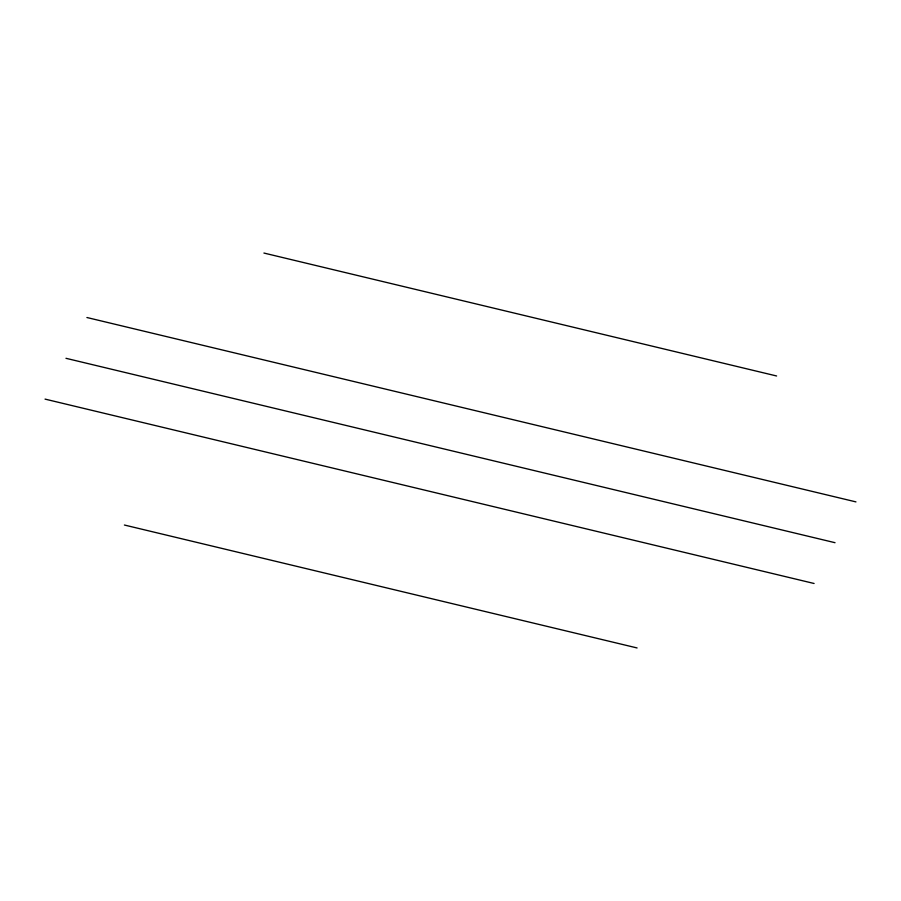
<?xml version="1.0" encoding="UTF-8"?>
<svg xmlns="http://www.w3.org/2000/svg" width="901" height="901" viewBox="0 0 901 901"><rect width="100%" height="100%" fill="white"/><g stroke="black" fill="none" stroke-linecap="round" stroke-linejoin="round"><path stroke-width="1.35" d="M263.914 253.046L776.606 375.976M86.913 317.512L855.95 501.891M65.976 358.305L835.024 542.695M45.05 399.109L814.087 583.488M124.394 525.024L637.086 647.954"/></g></svg>
